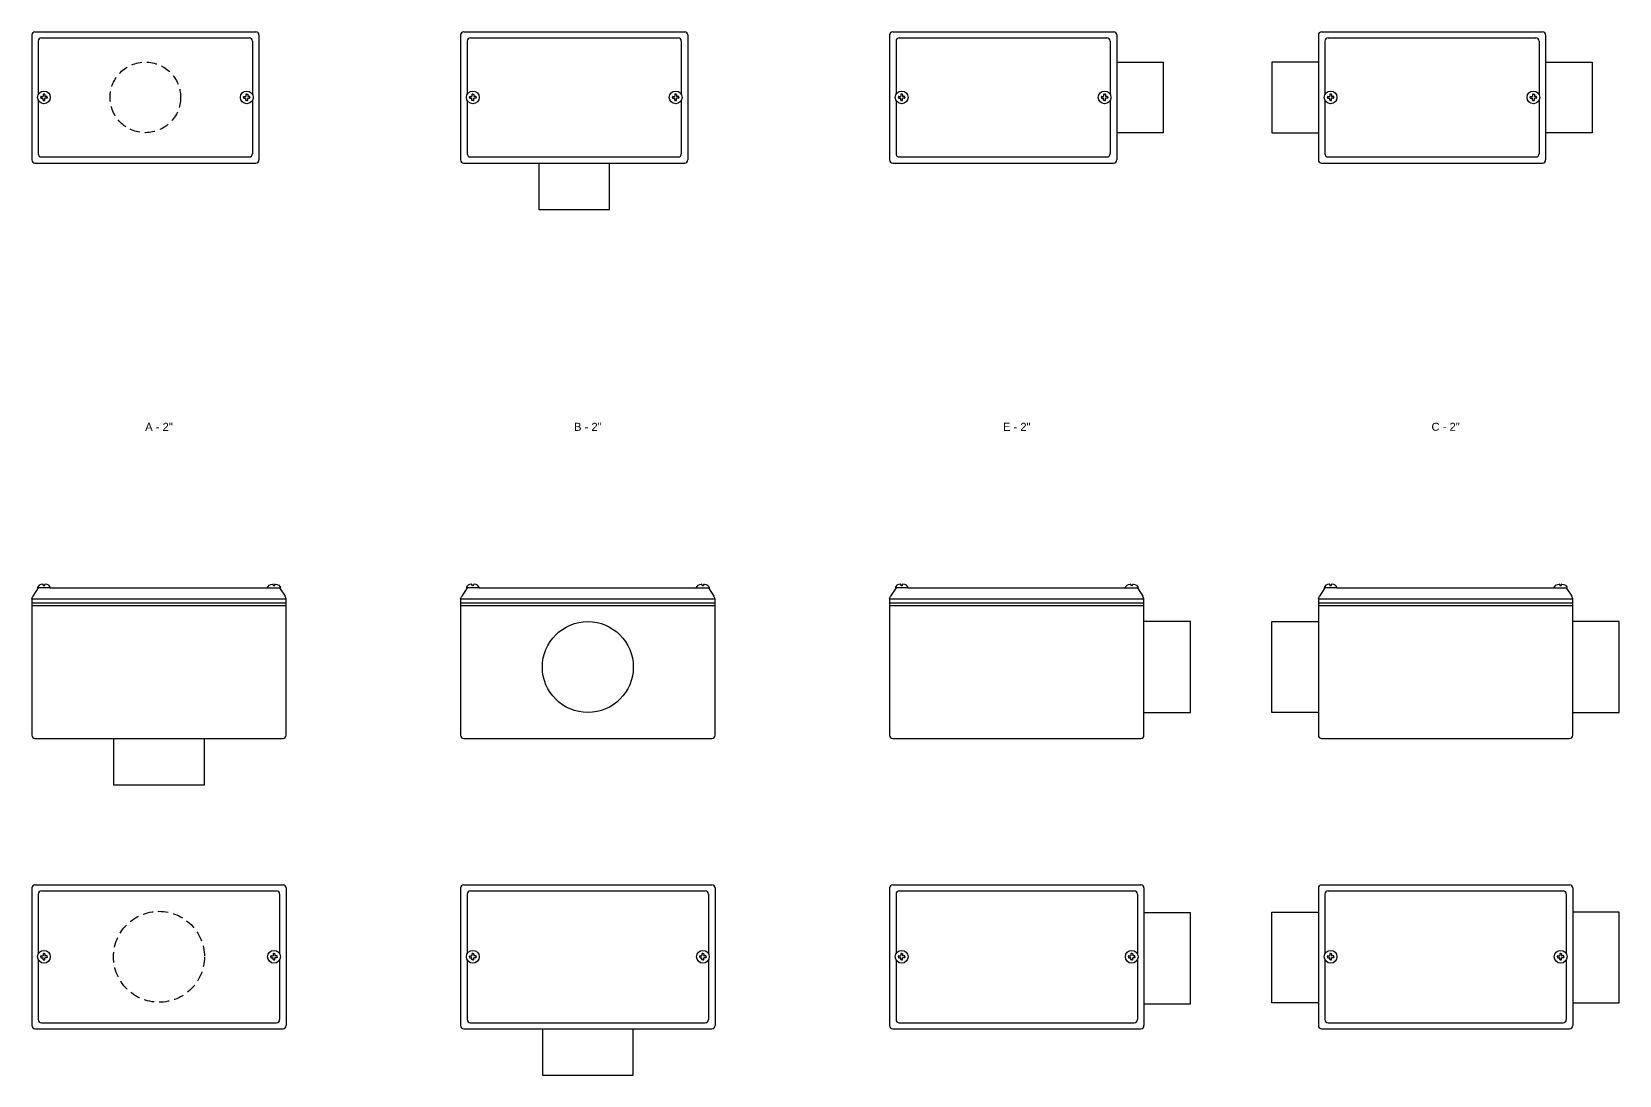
# Model space of a CAD drawing. Header units: millimetres. Extents: x -1637 to 3313, y 823 to 4086.
# Drawn here: x 177 to 1169, y 823 to 1475 of the extents above; entities that cross this region are included whole.
import ezdxf
from ezdxf.enums import TextEntityAlignment as Align

# ---------------------------------------------------------------- set-up
doc = ezdxf.new("R2010")
doc.units = ezdxf.units.MM
doc.linetypes.add('HIDDEN', pattern=[9.525, 6.35, -3.175])
doc.layers.add('CONDULETE', color=8, linetype='Continuous')
doc.layers.add('FURO VASADO', color=251, linetype='HIDDEN')
doc.styles.get("Standard").update_dxf_attribs({"font": 'arial.ttf'})

msp = doc.modelspace()

# ---------------------------------------------------------------- linework, layer by layer
at = {"layer": 'CONDULETE'}
for p, q in [((177.23, 1473.21), (177.23, 1395.21)), ((179.23, 1475.21), (317.23, 1475.21)), ((181.32, 1469.42), (181.32, 1436.08)), ((183.32, 1471.42), (313.13, 1471.42)), ((315.13, 1469.42), (315.13, 1436.08)), ((319.23, 1473.21), (319.23, 1395.21)), ((445.23, 1473.21), (445.23, 1395.21)), ((447.23, 1475.21), (585.23, 1475.21)), ((449.32, 1469.42), (449.32, 1436.08)), ((451.32, 1471.42), (581.13, 1471.42)), ((583.13, 1469.42), (583.13, 1436.08)), ((587.23, 1473.21), (587.23, 1395.21)), ((713.23, 1473.21), (713.23, 1395.21)), ((715.23, 1475.21), (853.23, 1475.21)), ((717.32, 1469.42), (717.32, 1436.08)), ((719.32, 1471.42), (849.13, 1471.42)), ((851.13, 1469.42), (851.13, 1436.08)), ((855.23, 1473.21), (855.23, 1395.21)), ((981.23, 1473.21), (981.23, 1395.21)), ((983.23, 1475.21), (1121.23, 1475.21)), ((985.32, 1469.42), (985.32, 1436.08)), ((987.32, 1471.42), (1117.13, 1471.42)), ((1119.13, 1469.42), (1119.13, 1436.08)), ((1123.23, 1473.21), (1123.23, 1395.21)), ((855.23, 1456.26), (884.23, 1456.26)), ((884.23, 1456.26), (884.23, 1412.16)), ((981.23, 1456.26), (952.23, 1456.26)), ((952.23, 1456.26), (952.23, 1412.16)), ((1123.23, 1456.26), (1152.23, 1456.26)), ((1152.23, 1456.26), (1152.23, 1412.16)), ((181.32, 1432.35), (181.32, 1399.01)), ((182.86, 1434.21), (182.86, 1434.58)), ((182.86, 1434.21), (182.86, 1433.84)), ((183.06, 1434.78), (184.12, 1434.78)), ((183.06, 1433.64), (184.12, 1433.64)), ((184.28, 1436.01), (184.28, 1434.94)), ((184.28, 1432.42), (184.28, 1433.48)), ((184.85, 1436.21), (184.48, 1436.21)), ((184.85, 1432.22), (184.48, 1432.22)), ((184.85, 1436.21), (185.22, 1436.21)), ((184.85, 1432.22), (185.22, 1432.22)), ((185.42, 1436.01), (185.42, 1434.94)), ((185.42, 1432.42), (185.42, 1433.48)), ((186.65, 1434.78), (185.58, 1434.78)), ((186.65, 1433.64), (185.58, 1433.64)), ((186.85, 1434.21), (186.85, 1434.58)), ((186.85, 1434.21), (186.85, 1433.84)), ((309.61, 1434.21), (309.61, 1434.58)), ((309.61, 1434.21), (309.61, 1433.84)), ((309.81, 1434.78), (310.88, 1434.78)), ((309.81, 1433.64), (310.88, 1433.64)), ((311.04, 1436.01), (311.04, 1434.94)), ((311.04, 1432.42), (311.04, 1433.48)), ((311.61, 1436.21), (311.24, 1436.21)), ((311.61, 1432.22), (311.24, 1432.22)), ((311.61, 1436.21), (311.98, 1436.21)), ((311.61, 1432.22), (311.98, 1432.22)), ((312.18, 1436.01), (312.18, 1434.94)), ((312.18, 1432.42), (312.18, 1433.48)), ((313.4, 1434.78), (312.33, 1434.78)), ((313.4, 1433.64), (312.33, 1433.64)), ((313.6, 1434.21), (313.6, 1434.58)), ((313.6, 1434.21), (313.6, 1433.84)), ((315.13, 1432.35), (315.13, 1399.01)), ((449.32, 1432.35), (449.32, 1399.01)), ((450.86, 1434.21), (450.86, 1434.58)), ((450.86, 1434.21), (450.86, 1433.84)), ((451.06, 1434.78), (452.12, 1434.78)), ((451.06, 1433.64), (452.12, 1433.64)), ((452.28, 1436.01), (452.28, 1434.94)), ((452.28, 1432.42), (452.28, 1433.48)), ((452.85, 1436.21), (452.48, 1436.21)), ((452.85, 1432.22), (452.48, 1432.22)), ((452.85, 1436.21), (453.22, 1436.21)), ((452.85, 1432.22), (453.22, 1432.22)), ((453.42, 1436.01), (453.42, 1434.94)), ((453.42, 1432.42), (453.42, 1433.48)), ((454.65, 1434.78), (453.58, 1434.78)), ((454.65, 1433.64), (453.58, 1433.64)), ((454.85, 1434.21), (454.85, 1434.58)), ((454.85, 1434.21), (454.85, 1433.84)), ((577.61, 1434.21), (577.61, 1434.58)), ((577.61, 1434.21), (577.61, 1433.84)), ((577.81, 1434.78), (578.88, 1434.78)), ((577.81, 1433.64), (578.88, 1433.64)), ((579.04, 1436.01), (579.04, 1434.94)), ((579.04, 1432.42), (579.04, 1433.48)), ((579.61, 1436.21), (579.24, 1436.21)), ((579.61, 1432.22), (579.24, 1432.22)), ((579.61, 1436.21), (579.98, 1436.21)), ((579.61, 1432.22), (579.98, 1432.22)), ((580.18, 1436.01), (580.18, 1434.94)), ((580.18, 1432.42), (580.18, 1433.48)), ((581.4, 1434.78), (580.33, 1434.78)), ((581.4, 1433.64), (580.33, 1433.64)), ((581.6, 1434.21), (581.6, 1434.58)), ((581.6, 1434.21), (581.6, 1433.84)), ((583.13, 1432.35), (583.13, 1399.01)), ((717.32, 1432.35), (717.32, 1399.01)), ((718.86, 1434.21), (718.86, 1434.58)), ((718.86, 1434.21), (718.86, 1433.84)), ((719.06, 1434.78), (720.12, 1434.78)), ((719.06, 1433.64), (720.12, 1433.64)), ((720.28, 1436.01), (720.28, 1434.94)), ((720.28, 1432.42), (720.28, 1433.48)), ((720.85, 1436.21), (720.48, 1436.21)), ((720.85, 1432.22), (720.48, 1432.22)), ((720.85, 1436.21), (721.22, 1436.21)), ((720.85, 1432.22), (721.22, 1432.22)), ((721.42, 1436.01), (721.42, 1434.94)), ((721.42, 1432.42), (721.42, 1433.48)), ((722.65, 1434.78), (721.58, 1434.78)), ((722.65, 1433.64), (721.58, 1433.64)), ((722.85, 1434.21), (722.85, 1434.58)), ((722.85, 1434.21), (722.85, 1433.84)), ((845.61, 1434.21), (845.61, 1434.58)), ((845.61, 1434.21), (845.61, 1433.84)), ((845.81, 1434.78), (846.88, 1434.78)), ((845.81, 1433.64), (846.88, 1433.64)), ((847.04, 1436.01), (847.04, 1434.94)), ((847.04, 1432.42), (847.04, 1433.48)), ((847.61, 1436.21), (847.24, 1436.21)), ((847.61, 1432.22), (847.24, 1432.22)), ((847.61, 1436.21), (847.98, 1436.21)), ((847.61, 1432.22), (847.98, 1432.22)), ((848.18, 1436.01), (848.18, 1434.94)), ((848.18, 1432.42), (848.18, 1433.48)), ((849.4, 1434.78), (848.34, 1434.78)), ((849.4, 1433.64), (848.34, 1433.64)), ((849.6, 1434.21), (849.6, 1434.58)), ((849.6, 1434.21), (849.6, 1433.84)), ((851.13, 1432.35), (851.13, 1399.01)), ((985.32, 1432.35), (985.32, 1399.01)), ((986.86, 1434.21), (986.86, 1434.58)), ((986.86, 1434.21), (986.86, 1433.84)), ((987.06, 1434.78), (988.12, 1434.78)), ((987.06, 1433.64), (988.12, 1433.64)), ((988.28, 1436.01), (988.28, 1434.94)), ((988.28, 1432.42), (988.28, 1433.48)), ((988.85, 1436.21), (988.48, 1436.21)), ((988.85, 1432.22), (988.48, 1432.22)), ((988.85, 1436.21), (989.22, 1436.21)), ((988.85, 1432.22), (989.22, 1432.22)), ((989.42, 1436.01), (989.42, 1434.94)), ((989.42, 1432.42), (989.42, 1433.48)), ((990.65, 1434.78), (989.58, 1434.78)), ((990.65, 1433.64), (989.58, 1433.64)), ((990.85, 1434.21), (990.85, 1434.58)), ((990.85, 1434.21), (990.85, 1433.84)), ((1113.61, 1434.21), (1113.61, 1434.58)), ((1113.61, 1434.21), (1113.61, 1433.84)), ((1113.81, 1434.78), (1114.88, 1434.78)), ((1113.81, 1433.64), (1114.88, 1433.64)), ((1115.04, 1436.01), (1115.04, 1434.94)), ((1115.04, 1432.42), (1115.04, 1433.48)), ((1115.61, 1436.21), (1115.24, 1436.21)), ((1115.61, 1432.22), (1115.24, 1432.22)), ((1115.61, 1436.21), (1115.98, 1436.21)), ((1115.61, 1432.22), (1115.98, 1432.22)), ((1116.18, 1436.01), (1116.18, 1434.94)), ((1116.18, 1432.42), (1116.18, 1433.48)), ((1117.4, 1434.78), (1116.34, 1434.78)), ((1117.4, 1433.64), (1116.34, 1433.64)), ((1117.6, 1434.21), (1117.6, 1434.58)), ((1117.6, 1434.21), (1117.6, 1433.84)), ((1119.13, 1432.35), (1119.13, 1399.01)), ((181.32, 1426.35), (181.32, 1399.01)), ((315.13, 1426.35), (315.13, 1399.01)), ((449.32, 1426.35), (449.32, 1399.01)), ((583.13, 1426.35), (583.13, 1399.01)), ((717.32, 1426.35), (717.32, 1399.01)), ((851.13, 1426.35), (851.13, 1399.01)), ((985.32, 1426.35), (985.32, 1399.01)), ((1119.13, 1426.35), (1119.13, 1399.01)), ((884.23, 1412.16), (855.23, 1412.16)), ((952.23, 1412.16), (981.23, 1412.16)), ((1152.23, 1412.16), (1123.23, 1412.16)), ((179.23, 1393.21), (317.23, 1393.21)), ((183.32, 1397.01), (313.13, 1397.01)), ((447.23, 1393.21), (585.23, 1393.21)), ((451.32, 1397.01), (581.13, 1397.01)), ((494.18, 1393.21), (494.18, 1364.21)), ((538.28, 1364.21), (538.28, 1393.21)), ((715.23, 1393.21), (853.23, 1393.21)), ((719.32, 1397.01), (849.13, 1397.01)), ((983.23, 1393.21), (1121.23, 1393.21)), ((987.32, 1397.01), (1117.13, 1397.01)), ((494.18, 1364.21), (538.28, 1364.21)), ((177.23, 1120.92), (177.95, 1122.58)), ((181.32, 1127.79), (177.95, 1122.58)), ((188.62, 1127.79), (181.08, 1127.79)), ((184.33, 1129.42), (184.28, 1129.98)), ((184.85, 1129.24), (184.53, 1129.24)), ((184.85, 1129.24), (185.17, 1129.24)), ((185.37, 1129.42), (185.42, 1129.98)), ((188.62, 1127.79), (324.83, 1127.79)), ((324.83, 1127.79), (332.38, 1127.79)), ((328.09, 1129.42), (328.04, 1129.98)), ((328.61, 1129.24), (328.29, 1129.24)), ((328.61, 1129.24), (328.93, 1129.24)), ((329.12, 1129.42), (329.17, 1129.98)), ((332.13, 1127.79), (335.5, 1122.58)), ((336.23, 1120.92), (335.5, 1122.58)), ((445.23, 1120.92), (445.95, 1122.58)), ((449.32, 1127.79), (445.95, 1122.58)), ((456.62, 1127.79), (449.08, 1127.79)), ((452.33, 1129.42), (452.28, 1129.98)), ((452.85, 1129.24), (452.53, 1129.24)), ((452.85, 1129.24), (453.17, 1129.24)), ((453.37, 1129.42), (453.42, 1129.98)), ((456.62, 1127.79), (592.83, 1127.79)), ((592.83, 1127.79), (600.38, 1127.79)), ((596.09, 1129.42), (596.04, 1129.98)), ((596.61, 1129.24), (596.29, 1129.24)), ((596.61, 1129.24), (596.93, 1129.24)), ((597.13, 1129.42), (597.18, 1129.98)), ((600.13, 1127.79), (603.5, 1122.58)), ((604.23, 1120.92), (603.5, 1122.58)), ((713.23, 1120.92), (713.95, 1122.58)), ((717.32, 1127.79), (713.95, 1122.58)), ((724.63, 1127.79), (717.08, 1127.79)), ((720.33, 1129.42), (720.28, 1129.98)), ((720.85, 1129.24), (720.53, 1129.24)), ((720.85, 1129.24), (721.17, 1129.24)), ((721.37, 1129.42), (721.42, 1129.98)), ((724.63, 1127.79), (860.83, 1127.79)), ((860.83, 1127.79), (868.38, 1127.79)), ((864.09, 1129.42), (864.04, 1129.98)), ((864.61, 1129.24), (864.29, 1129.24)), ((864.61, 1129.24), (864.93, 1129.24)), ((865.13, 1129.42), (865.18, 1129.98)), ((868.13, 1127.79), (871.5, 1122.58)), ((872.23, 1120.92), (871.5, 1122.58)), ((981.23, 1120.92), (981.95, 1122.58)), ((985.33, 1127.79), (981.95, 1122.58)), ((992.63, 1127.79), (985.08, 1127.79)), ((988.33, 1129.42), (988.28, 1129.98)), ((988.85, 1129.24), (988.53, 1129.24)), ((988.85, 1129.24), (989.17, 1129.24)), ((989.37, 1129.42), (989.42, 1129.98)), ((992.63, 1127.79), (1128.83, 1127.79)), ((1128.83, 1127.79), (1136.38, 1127.79)), ((1132.09, 1129.42), (1132.04, 1129.98)), ((1132.61, 1129.24), (1132.29, 1129.24)), ((1132.61, 1129.24), (1132.93, 1129.24)), ((1133.13, 1129.42), (1133.18, 1129.98)), ((1136.13, 1127.79), (1139.51, 1122.58)), ((1140.23, 1120.92), (1139.51, 1122.58)), ((177.23, 1120.92), (177.23, 1035.79)), ((177.23, 1120.92), (336.23, 1120.92)), ((177.23, 1118.45), (336.23, 1118.45)), ((177.23, 1116.79), (336.23, 1116.79)), ((336.23, 1035.79), (336.23, 1120.92)), ((445.23, 1120.92), (445.23, 1035.79)), ((445.23, 1120.92), (604.23, 1120.92)), ((445.23, 1118.45), (604.23, 1118.45)), ((445.23, 1116.79), (604.23, 1116.79)), ((604.23, 1035.79), (604.23, 1120.92)), ((713.23, 1120.92), (713.23, 1035.79)), ((713.23, 1120.92), (872.23, 1120.92)), ((713.23, 1118.45), (872.23, 1118.45)), ((713.23, 1116.79), (872.23, 1116.79)), ((872.23, 1035.79), (872.23, 1120.92)), ((981.23, 1120.92), (981.23, 1035.79)), ((981.23, 1120.92), (1140.23, 1120.92)), ((981.23, 1118.45), (1140.23, 1118.45)), ((981.23, 1116.79), (1140.23, 1116.79)), ((1140.23, 1035.79), (1140.23, 1120.92)), ((901.23, 1106.76), (872.23, 1106.76)), ((901.23, 1049.96), (901.23, 1106.76)), ((952.23, 1049.96), (952.23, 1106.76)), ((952.23, 1106.76), (981.23, 1106.76)), ((1169.23, 1106.76), (1140.23, 1106.76)), ((1169.23, 1049.96), (1169.23, 1106.76)), ((872.23, 1049.96), (901.23, 1049.96)), ((981.23, 1049.96), (952.23, 1049.96)), ((1140.23, 1049.96), (1169.23, 1049.96)), ((179.23, 1033.79), (334.23, 1033.79)), ((228.33, 1033.79), (228.33, 1004.79)), ((285.13, 1004.79), (285.13, 1033.79)), ((447.23, 1033.79), (602.23, 1033.79)), ((715.23, 1033.79), (870.23, 1033.79)), ((983.23, 1033.79), (1138.23, 1033.79)), ((228.33, 1004.79), (285.13, 1004.79)), ((177.23, 940.35), (177.23, 854.35)), ((179.23, 942.35), (334.23, 942.35)), ((181.32, 936.56), (181.32, 899.22)), ((183.32, 938.56), (330.13, 938.56)), ((332.13, 936.56), (332.13, 899.22)), ((336.23, 940.35), (336.23, 854.35)), ((445.23, 940.35), (445.23, 854.35)), ((447.23, 942.35), (602.23, 942.35)), ((449.32, 936.56), (449.32, 899.22)), ((451.32, 938.56), (598.13, 938.56)), ((600.13, 936.56), (600.13, 899.22)), ((604.23, 940.35), (604.23, 854.35)), ((713.23, 940.35), (713.23, 854.35)), ((715.23, 942.35), (870.23, 942.35)), ((717.32, 936.56), (717.32, 899.22)), ((719.32, 938.56), (866.13, 938.56)), ((868.13, 936.56), (868.13, 899.22)), ((872.23, 940.35), (872.23, 854.35)), ((981.23, 940.35), (981.23, 854.35)), ((983.23, 942.35), (1138.23, 942.35)), ((985.33, 936.56), (985.33, 899.22)), ((987.33, 938.56), (1134.13, 938.56)), ((1136.13, 936.56), (1136.13, 899.22)), ((1140.23, 940.35), (1140.23, 854.35)), ((901.23, 924.85), (872.23, 924.85)), ((901.23, 868.05), (901.23, 924.85)), ((952.23, 868.52), (952.23, 925.32)), ((952.23, 925.32), (981.23, 925.32)), ((1169.23, 925.32), (1140.23, 925.32)), ((1169.23, 868.52), (1169.23, 925.32)), ((181.32, 895.49), (181.32, 858.15)), ((182.86, 897.35), (182.86, 897.72)), ((182.86, 897.35), (182.86, 896.98)), ((183.06, 897.92), (184.12, 897.92)), ((183.06, 896.78), (184.12, 896.78)), ((184.28, 899.15), (184.28, 898.08)), ((184.28, 895.56), (184.28, 896.62)), ((184.85, 899.35), (184.48, 899.35)), ((184.85, 895.36), (184.48, 895.36)), ((184.85, 899.35), (185.22, 899.35)), ((184.85, 895.36), (185.22, 895.36)), ((185.42, 899.15), (185.42, 898.08)), ((185.42, 895.56), (185.42, 896.62)), ((186.65, 897.92), (185.58, 897.92)), ((186.65, 896.78), (185.58, 896.78)), ((186.85, 897.35), (186.85, 897.72)), ((186.85, 897.35), (186.85, 896.98)), ((326.61, 897.35), (326.61, 897.72)), ((326.61, 897.35), (326.61, 896.98)), ((326.81, 897.92), (327.88, 897.92)), ((326.81, 896.78), (327.88, 896.78)), ((328.04, 899.15), (328.04, 898.08)), ((328.04, 895.56), (328.04, 896.62)), ((328.61, 899.35), (328.24, 899.35)), ((328.61, 895.36), (328.24, 895.36)), ((328.61, 899.35), (328.98, 899.35)), ((328.61, 895.36), (328.98, 895.36)), ((329.18, 899.15), (329.18, 898.08)), ((329.18, 895.56), (329.18, 896.62)), ((330.4, 897.92), (329.33, 897.92)), ((330.4, 896.78), (329.33, 896.78)), ((330.6, 897.35), (330.6, 897.72)), ((330.6, 897.35), (330.6, 896.98)), ((332.13, 895.49), (332.13, 858.15)), ((332.13, 893.49), (332.13, 858.15)), ((449.32, 895.49), (449.32, 858.15)), ((450.86, 897.35), (450.86, 897.72)), ((450.86, 897.35), (450.86, 896.98)), ((451.06, 897.92), (452.12, 897.92)), ((451.06, 896.78), (452.12, 896.78)), ((452.28, 899.15), (452.28, 898.08)), ((452.28, 895.56), (452.28, 896.62)), ((452.85, 899.35), (452.48, 899.35)), ((452.85, 895.36), (452.48, 895.36)), ((452.85, 899.35), (453.22, 899.35)), ((452.85, 895.36), (453.22, 895.36)), ((453.42, 899.15), (453.42, 898.08)), ((453.42, 895.56), (453.42, 896.62)), ((454.65, 897.92), (453.58, 897.92)), ((454.65, 896.78), (453.58, 896.78)), ((454.85, 897.35), (454.85, 897.72)), ((454.85, 897.35), (454.85, 896.98)), ((594.61, 897.35), (594.61, 897.72)), ((594.61, 897.35), (594.61, 896.98)), ((594.81, 897.92), (595.88, 897.92)), ((594.81, 896.78), (595.88, 896.78)), ((596.04, 899.15), (596.04, 898.08)), ((596.04, 895.56), (596.04, 896.62)), ((596.61, 899.35), (596.24, 899.35)), ((596.61, 895.36), (596.24, 895.36)), ((596.61, 899.35), (596.98, 899.35)), ((596.61, 895.36), (596.98, 895.36)), ((597.18, 899.15), (597.18, 898.08)), ((597.18, 895.56), (597.18, 896.62)), ((598.4, 897.92), (597.34, 897.92)), ((598.4, 896.78), (597.34, 896.78)), ((598.6, 897.35), (598.6, 897.72)), ((598.6, 897.35), (598.6, 896.98)), ((600.13, 895.49), (600.13, 858.15)), ((600.13, 893.49), (600.13, 858.15)), ((717.32, 895.49), (717.32, 858.15)), ((718.86, 897.35), (718.86, 897.72)), ((718.86, 897.35), (718.86, 896.98)), ((719.06, 897.92), (720.12, 897.92)), ((719.06, 896.78), (720.12, 896.78)), ((720.28, 899.15), (720.28, 898.08)), ((720.28, 895.56), (720.28, 896.62)), ((720.85, 899.35), (720.48, 899.35)), ((720.85, 895.36), (720.48, 895.36)), ((720.85, 899.35), (721.22, 899.35)), ((720.85, 895.36), (721.22, 895.36)), ((721.42, 899.15), (721.42, 898.08)), ((721.42, 895.56), (721.42, 896.62)), ((722.65, 897.92), (721.58, 897.92)), ((722.65, 896.78), (721.58, 896.78)), ((722.85, 897.35), (722.85, 897.72)), ((722.85, 897.35), (722.85, 896.98)), ((862.61, 897.35), (862.61, 897.72)), ((862.61, 897.35), (862.61, 896.98)), ((862.81, 897.92), (863.88, 897.92)), ((862.81, 896.78), (863.88, 896.78)), ((864.04, 899.15), (864.04, 898.08)), ((864.04, 895.56), (864.04, 896.62)), ((864.61, 899.35), (864.24, 899.35)), ((864.61, 895.36), (864.24, 895.36)), ((864.61, 899.35), (864.98, 899.35)), ((864.61, 895.36), (864.98, 895.36)), ((865.18, 899.15), (865.18, 898.08)), ((865.18, 895.56), (865.18, 896.62)), ((866.4, 897.92), (865.34, 897.92)), ((866.4, 896.78), (865.34, 896.78)), ((866.6, 897.35), (866.6, 897.72)), ((866.6, 897.35), (866.6, 896.98)), ((868.13, 895.49), (868.13, 858.15)), ((868.13, 893.49), (868.13, 858.15)), ((985.33, 895.49), (985.33, 858.15)), ((986.86, 897.35), (986.86, 897.72)), ((986.86, 897.35), (986.86, 896.98)), ((987.06, 897.92), (988.12, 897.92)), ((987.06, 896.78), (988.12, 896.78)), ((988.28, 899.15), (988.28, 898.08)), ((988.28, 895.56), (988.28, 896.62)), ((988.85, 899.35), (988.48, 899.35)), ((988.85, 895.36), (988.48, 895.36)), ((988.85, 899.35), (989.22, 899.35)), ((988.85, 895.36), (989.22, 895.36)), ((989.42, 899.15), (989.42, 898.08)), ((989.42, 895.56), (989.42, 896.62)), ((990.65, 897.92), (989.58, 897.92)), ((990.65, 896.78), (989.58, 896.78)), ((990.85, 897.35), (990.85, 897.72)), ((990.85, 897.35), (990.85, 896.98)), ((1130.61, 897.35), (1130.61, 897.72)), ((1130.61, 897.35), (1130.61, 896.98)), ((1130.81, 897.92), (1131.88, 897.92)), ((1130.81, 896.78), (1131.88, 896.78)), ((1132.04, 899.15), (1132.04, 898.08)), ((1132.04, 895.56), (1132.04, 896.62)), ((1132.61, 899.35), (1132.24, 899.35)), ((1132.61, 895.36), (1132.24, 895.36)), ((1132.61, 899.35), (1132.98, 899.35)), ((1132.61, 895.36), (1132.98, 895.36)), ((1133.18, 899.15), (1133.18, 898.08)), ((1133.18, 895.56), (1133.18, 896.62)), ((1134.4, 897.92), (1133.34, 897.92)), ((1134.4, 896.78), (1133.34, 896.78)), ((1134.6, 897.35), (1134.6, 897.72)), ((1134.6, 897.35), (1134.6, 896.98)), ((1136.13, 895.49), (1136.13, 858.15)), ((1136.13, 893.49), (1136.13, 858.15)), ((872.23, 868.05), (901.23, 868.05)), ((981.23, 868.52), (952.23, 868.52)), ((1140.23, 868.52), (1169.23, 868.52)), ((183.32, 856.15), (330.13, 856.15)), ((451.32, 856.15), (598.13, 856.15)), ((719.32, 856.15), (866.13, 856.15)), ((987.33, 856.15), (1134.13, 856.15)), ((179.23, 852.35), (334.23, 852.35)), ((447.23, 852.35), (602.23, 852.35)), ((496.33, 852.35), (496.33, 823.35)), ((553.13, 823.35), (553.13, 852.35)), ((715.23, 852.35), (870.23, 852.35)), ((983.23, 852.35), (1138.23, 852.35)), ((496.33, 823.35), (553.13, 823.35))]:
    msp.add_line(p, q, dxfattribs=at)
for centre, radius in [((184.85, 1434.21), 3.99), ((311.61, 1434.21), 3.99), ((452.85, 1434.21), 3.99), ((579.61, 1434.21), 3.99), ((720.85, 1434.21), 3.99), ((847.61, 1434.21), 3.99), ((988.85, 1434.21), 3.99), ((1115.61, 1434.21), 3.99), ((524.73, 1078.36), 28.4), ((184.85, 897.35), 3.99), ((328.61, 897.35), 3.99), ((452.85, 897.35), 3.99), ((596.61, 897.35), 3.99), ((720.85, 897.35), 3.99), ((864.61, 897.35), 3.99), ((988.85, 897.35), 3.99), ((1132.61, 897.35), 3.99)]:
    msp.add_circle(centre, radius, dxfattribs=at)
for centre, radius, start, end in [((179.23, 1473.21), 2, 90, 180), ((183.32, 1469.42), 2, 90, 180), ((313.13, 1469.42), 2, 0, 90), ((317.23, 1473.21), 2, 0, 90), ((447.23, 1473.21), 2, 90, 180), ((451.32, 1469.42), 2, 90, 180), ((581.13, 1469.42), 2, 0, 90), ((585.23, 1473.21), 2, 0, 90), ((715.23, 1473.21), 2, 90, 180), ((719.32, 1469.42), 2, 90, 180), ((849.13, 1469.42), 2, 0, 90), ((853.23, 1473.21), 2, 0, 90), ((983.23, 1473.21), 2, 90, 180), ((987.32, 1469.42), 2, 90, 180), ((1117.13, 1469.42), 2, 0, 90), ((1121.23, 1473.21), 2, 0, 90), ((183.06, 1434.58), 0.2, 90, 180), ((183.06, 1433.84), 0.2, 180, 270), ((184.12, 1434.94), 0.16, 270, 0), ((184.12, 1433.48), 0.16, 0, 90), ((184.48, 1436.01), 0.2, 90, 180), ((184.48, 1432.42), 0.2, 180, 270), ((185.22, 1436.01), 0.2, 0, 90), ((185.22, 1432.42), 0.2, 270, 0), ((185.58, 1434.94), 0.16, 180, 270), ((185.58, 1433.48), 0.16, 90, 180), ((186.65, 1434.58), 0.2, 0, 90), ((186.65, 1433.84), 0.2, 270, 0), ((309.81, 1434.58), 0.2, 90, 180), ((309.81, 1433.84), 0.2, 180, 270), ((310.88, 1434.94), 0.16, 270, 0), ((310.88, 1433.48), 0.16, 0, 90), ((311.24, 1436.01), 0.2, 90, 180), ((311.24, 1432.42), 0.2, 180, 270), ((311.98, 1436.01), 0.2, 0, 90), ((311.98, 1432.42), 0.2, 270, 0), ((312.33, 1434.94), 0.16, 180, 270), ((312.33, 1433.48), 0.16, 90, 180), ((313.4, 1434.58), 0.2, 0, 90), ((313.4, 1433.84), 0.2, 270, 0), ((451.06, 1434.58), 0.2, 90, 180), ((451.06, 1433.84), 0.2, 180, 270), ((452.12, 1434.94), 0.16, 270, 0), ((452.12, 1433.48), 0.16, 0, 90), ((452.48, 1436.01), 0.2, 90, 180), ((452.48, 1432.42), 0.2, 180, 270), ((453.22, 1436.01), 0.2, 0, 90), ((453.22, 1432.42), 0.2, 270, 0), ((453.58, 1434.94), 0.16, 180, 270), ((453.58, 1433.48), 0.16, 90, 180), ((454.65, 1434.58), 0.2, 0, 90), ((454.65, 1433.84), 0.2, 270, 0), ((577.81, 1434.58), 0.2, 90, 180), ((577.81, 1433.84), 0.2, 180, 270), ((578.88, 1434.94), 0.16, 270, 0), ((578.88, 1433.48), 0.16, 0, 90), ((579.24, 1436.01), 0.2, 90, 180), ((579.24, 1432.42), 0.2, 180, 270), ((579.98, 1436.01), 0.2, 0, 90), ((579.98, 1432.42), 0.2, 270, 0), ((580.33, 1434.94), 0.16, 180, 270), ((580.33, 1433.48), 0.16, 90, 180), ((581.4, 1434.58), 0.2, 0, 90), ((581.4, 1433.84), 0.2, 270, 0), ((719.06, 1434.58), 0.2, 90, 180), ((719.06, 1433.84), 0.2, 180, 270), ((720.12, 1434.94), 0.16, 270, 0), ((720.12, 1433.48), 0.16, 0, 90), ((720.48, 1436.01), 0.2, 90, 180), ((720.48, 1432.42), 0.2, 180, 270), ((721.22, 1436.01), 0.2, 0, 90), ((721.22, 1432.42), 0.2, 270, 0), ((721.58, 1434.94), 0.16, 180, 270), ((721.58, 1433.48), 0.16, 90, 180), ((722.65, 1434.58), 0.2, 0, 90), ((722.65, 1433.84), 0.2, 270, 0), ((845.81, 1434.58), 0.2, 90, 180), ((845.81, 1433.84), 0.2, 180, 270), ((846.88, 1434.94), 0.16, 270, 0), ((846.88, 1433.48), 0.16, 0, 90), ((847.24, 1436.01), 0.2, 90, 180), ((847.24, 1432.42), 0.2, 180, 270), ((847.98, 1436.01), 0.2, 0, 90), ((847.98, 1432.42), 0.2, 270, 0), ((848.34, 1434.94), 0.16, 180, 270), ((848.34, 1433.48), 0.16, 90, 180), ((849.4, 1434.58), 0.2, 0, 90), ((849.4, 1433.84), 0.2, 270, 0), ((987.06, 1434.58), 0.2, 90, 180), ((987.06, 1433.84), 0.2, 180, 270), ((988.12, 1434.94), 0.16, 270, 0), ((988.12, 1433.48), 0.16, 0, 90), ((988.48, 1436.01), 0.2, 90, 180), ((988.48, 1432.42), 0.2, 180, 270), ((989.22, 1436.01), 0.2, 0, 90), ((989.22, 1432.42), 0.2, 270, 0), ((989.58, 1434.94), 0.16, 180, 270), ((989.58, 1433.48), 0.16, 90, 180), ((990.65, 1434.58), 0.2, 0, 90), ((990.65, 1433.84), 0.2, 270, 0), ((1113.81, 1434.58), 0.2, 90, 180), ((1113.81, 1433.84), 0.2, 180, 270), ((1114.88, 1434.94), 0.16, 270, 0), ((1114.88, 1433.48), 0.16, 0, 90), ((1115.24, 1436.01), 0.2, 90, 180), ((1115.24, 1432.42), 0.2, 180, 270), ((1115.98, 1436.01), 0.2, 0, 90), ((1115.98, 1432.42), 0.2, 270, 0), ((1116.34, 1434.94), 0.16, 180, 270), ((1116.34, 1433.48), 0.16, 90, 180), ((1117.4, 1434.58), 0.2, 0, 90), ((1117.4, 1433.84), 0.2, 270, 0), ((183.32, 1399.01), 2, 180, 270), ((313.13, 1399.01), 2, 270, 0), ((451.32, 1399.01), 2, 180, 270), ((581.13, 1399.01), 2, 270, 0), ((719.32, 1399.01), 2, 180, 270), ((849.13, 1399.01), 2, 270, 0), ((987.32, 1399.01), 2, 180, 270), ((1117.13, 1399.01), 2, 270, 0), ((179.23, 1395.21), 2, 180, 270), ((317.23, 1395.21), 2, 270, 0), ((447.23, 1395.21), 2, 180, 270), ((585.23, 1395.21), 2, 270, 0), ((715.23, 1395.21), 2, 180, 270), ((853.23, 1395.21), 2, 270, 0), ((983.23, 1395.21), 2, 180, 270), ((1121.23, 1395.21), 2, 270, 0), ((181.08, 1127.99), 0.2, 170.96153, 270), ((184.08, 1129.96), 0.2, 5.15271, 97.00038), ((184.53, 1129.44), 0.2, 185.15271, 270), ((185.17, 1129.44), 0.2, 270, 354.84729), ((185.62, 1129.96), 0.2, 82.99962, 174.84729), ((188.62, 1127.99), 0.2, 270, 9.03847), ((324.83, 1127.99), 0.2, 170.96153, 270), ((327.84, 1129.96), 0.2, 5.15271, 97.00038), ((328.29, 1129.44), 0.2, 185.15271, 270), ((328.93, 1129.44), 0.2, 270, 354.84729), ((329.37, 1129.96), 0.2, 82.99962, 174.84729), ((332.38, 1127.99), 0.2, 270, 9.03847), ((449.08, 1127.99), 0.2, 170.96153, 270), ((452.08, 1129.96), 0.2, 5.15271, 97.00038), ((452.53, 1129.44), 0.2, 185.15271, 270), ((453.17, 1129.44), 0.2, 270, 354.84729), ((453.62, 1129.96), 0.2, 82.99962, 174.84729), ((456.62, 1127.99), 0.2, 270, 9.03847), ((592.83, 1127.99), 0.2, 170.96153, 270), ((595.84, 1129.96), 0.2, 5.15271, 97.00038), ((596.29, 1129.44), 0.2, 185.15271, 270), ((596.93, 1129.44), 0.2, 270, 354.84729), ((597.37, 1129.96), 0.2, 82.99962, 174.84729), ((600.38, 1127.99), 0.2, 270, 9.03847), ((717.08, 1127.99), 0.2, 170.96153, 270), ((720.08, 1129.96), 0.2, 5.15271, 97.00038), ((720.53, 1129.44), 0.2, 185.15271, 270), ((721.17, 1129.44), 0.2, 270, 354.84729), ((721.62, 1129.96), 0.2, 82.99962, 174.84729), ((724.63, 1127.99), 0.2, 270, 9.03847), ((860.83, 1127.99), 0.2, 170.96153, 270), ((863.84, 1129.96), 0.2, 5.15271, 97.00038), ((864.29, 1129.44), 0.2, 185.15271, 270), ((864.93, 1129.44), 0.2, 270, 354.84729), ((865.38, 1129.96), 0.2, 82.99962, 174.84729), ((868.38, 1127.99), 0.2, 270, 9.03847), ((985.08, 1127.99), 0.2, 170.96153, 270), ((988.08, 1129.96), 0.2, 5.15271, 97.00038), ((988.53, 1129.44), 0.2, 185.15271, 270), ((989.17, 1129.44), 0.2, 270, 354.84729), ((989.62, 1129.96), 0.2, 82.99962, 174.84729), ((992.63, 1127.99), 0.2, 270, 9.03847), ((1128.83, 1127.99), 0.2, 170.96153, 270), ((1131.84, 1129.96), 0.2, 5.15271, 97.00038), ((1132.29, 1129.44), 0.2, 185.15271, 270), ((1132.93, 1129.44), 0.2, 270, 354.84729), ((1133.38, 1129.96), 0.2, 82.99962, 174.84729), ((1136.38, 1127.99), 0.2, 270, 9.03847), ((179.23, 1035.79), 2, 180, 270), ((334.23, 1035.79), 2, 270, 0), ((447.23, 1035.79), 2, 180, 270), ((602.23, 1035.79), 2, 270, 0), ((715.23, 1035.79), 2, 180, 270), ((870.23, 1035.79), 2, 270, 0), ((983.23, 1035.79), 2, 180, 270), ((1138.23, 1035.79), 2, 270, 0), ((179.23, 940.35), 2, 90, 180), ((183.32, 936.56), 2, 90, 180), ((330.13, 936.56), 2, 0, 90), ((334.23, 940.35), 2, 0, 90), ((447.23, 940.35), 2, 90, 180), ((451.32, 936.56), 2, 90, 180), ((598.13, 936.56), 2, 0, 90), ((602.23, 940.35), 2, 0, 90), ((715.23, 940.35), 2, 90, 180), ((719.32, 936.56), 2, 90, 180), ((866.13, 936.56), 2, 0, 90), ((870.23, 940.35), 2, 0, 90), ((983.23, 940.35), 2, 90, 180), ((987.33, 936.56), 2, 90, 180), ((1134.13, 936.56), 2, 0, 90), ((1138.23, 940.35), 2, 0, 90), ((183.06, 897.72), 0.2, 90, 180), ((183.06, 896.98), 0.2, 180, 270), ((184.12, 898.08), 0.16, 270, 0), ((184.12, 896.62), 0.16, 0, 90), ((184.48, 899.15), 0.2, 90, 180), ((184.48, 895.56), 0.2, 180, 270), ((185.22, 899.15), 0.2, 0, 90), ((185.22, 895.56), 0.2, 270, 0), ((185.58, 898.08), 0.16, 180, 270), ((185.58, 896.62), 0.16, 90, 180), ((186.65, 897.72), 0.2, 0, 90), ((186.65, 896.98), 0.2, 270, 0), ((326.81, 897.72), 0.2, 90, 180), ((326.81, 896.98), 0.2, 180, 270), ((327.88, 898.08), 0.16, 270, 0), ((327.88, 896.62), 0.16, 0, 90), ((328.24, 899.15), 0.2, 90, 180), ((328.24, 895.56), 0.2, 180, 270), ((328.98, 899.15), 0.2, 0, 90), ((328.98, 895.56), 0.2, 270, 0), ((329.33, 898.08), 0.16, 180, 270), ((329.33, 896.62), 0.16, 90, 180), ((330.4, 897.72), 0.2, 0, 90), ((330.4, 896.98), 0.2, 270, 0), ((451.06, 897.72), 0.2, 90, 180), ((451.06, 896.98), 0.2, 180, 270), ((452.12, 898.08), 0.16, 270, 0), ((452.12, 896.62), 0.16, 0, 90), ((452.48, 899.15), 0.2, 90, 180), ((452.48, 895.56), 0.2, 180, 270), ((453.22, 899.15), 0.2, 0, 90), ((453.22, 895.56), 0.2, 270, 0), ((453.58, 898.08), 0.16, 180, 270), ((453.58, 896.62), 0.16, 90, 180), ((454.65, 897.72), 0.2, 0, 90), ((454.65, 896.98), 0.2, 270, 0), ((594.81, 897.72), 0.2, 90, 180), ((594.81, 896.98), 0.2, 180, 270), ((595.88, 898.08), 0.16, 270, 0), ((595.88, 896.62), 0.16, 0, 90), ((596.24, 899.15), 0.2, 90, 180), ((596.24, 895.56), 0.2, 180, 270), ((596.98, 899.15), 0.2, 0, 90), ((596.98, 895.56), 0.2, 270, 0), ((597.34, 898.08), 0.16, 180, 270), ((597.34, 896.62), 0.16, 90, 180), ((598.4, 897.72), 0.2, 0, 90), ((598.4, 896.98), 0.2, 270, 0), ((719.06, 897.72), 0.2, 90, 180), ((719.06, 896.98), 0.2, 180, 270), ((720.12, 898.08), 0.16, 270, 0), ((720.12, 896.62), 0.16, 0, 90), ((720.48, 899.15), 0.2, 90, 180), ((720.48, 895.56), 0.2, 180, 270), ((721.22, 899.15), 0.2, 0, 90), ((721.22, 895.56), 0.2, 270, 0), ((721.58, 898.08), 0.16, 180, 270), ((721.58, 896.62), 0.16, 90, 180), ((722.65, 897.72), 0.2, 0, 90), ((722.65, 896.98), 0.2, 270, 0), ((862.81, 897.72), 0.2, 90, 180), ((862.81, 896.98), 0.2, 180, 270), ((863.88, 898.08), 0.16, 270, 0), ((863.88, 896.62), 0.16, 0, 90), ((864.24, 899.15), 0.2, 90, 180), ((864.24, 895.56), 0.2, 180, 270), ((864.98, 899.15), 0.2, 0, 90), ((864.98, 895.56), 0.2, 270, 0), ((865.34, 898.08), 0.16, 180, 270), ((865.34, 896.62), 0.16, 90, 180), ((866.4, 897.72), 0.2, 0, 90), ((866.4, 896.98), 0.2, 270, 0), ((987.06, 897.72), 0.2, 90, 180), ((987.06, 896.98), 0.2, 180, 270), ((988.12, 898.08), 0.16, 270, 0), ((988.12, 896.62), 0.16, 0, 90), ((988.48, 899.15), 0.2, 90, 180), ((988.48, 895.56), 0.2, 180, 270), ((989.22, 899.15), 0.2, 0, 90), ((989.22, 895.56), 0.2, 270, 0), ((989.58, 898.08), 0.16, 180, 270), ((989.58, 896.62), 0.16, 90, 180), ((990.65, 897.72), 0.2, 0, 90), ((990.65, 896.98), 0.2, 270, 0), ((1130.81, 897.72), 0.2, 90, 180), ((1130.81, 896.98), 0.2, 180, 270), ((1131.88, 898.08), 0.16, 270, 0), ((1131.88, 896.62), 0.16, 0, 90), ((1132.24, 899.15), 0.2, 90, 180), ((1132.24, 895.56), 0.2, 180, 270), ((1132.98, 899.15), 0.2, 0, 90), ((1132.98, 895.56), 0.2, 270, 0), ((1133.34, 898.08), 0.16, 180, 270), ((1133.34, 896.62), 0.16, 90, 180), ((1134.4, 897.72), 0.2, 0, 90), ((1134.4, 896.98), 0.2, 270, 0), ((179.23, 854.35), 2, 180, 270), ((183.32, 858.15), 2, 180, 270), ((330.13, 858.15), 2, 270, 0), ((334.23, 854.35), 2, 270, 0), ((447.23, 854.35), 2, 180, 270), ((451.32, 858.15), 2, 180, 270), ((598.13, 858.15), 2, 270, 0), ((602.23, 854.35), 2, 270, 0), ((715.23, 854.35), 2, 180, 270), ((719.32, 858.15), 2, 180, 270), ((866.13, 858.15), 2, 270, 0), ((870.23, 854.35), 2, 270, 0), ((983.23, 854.35), 2, 180, 270), ((987.33, 858.15), 2, 180, 270), ((1134.13, 858.15), 2, 270, 0), ((1138.23, 854.35), 2, 270, 0)]:
    msp.add_arc(centre, radius, start, end, dxfattribs=at)
for centre, start_param, end_param in [((184.85, 1127.79), 1.770953, 3.045608), ((184.85, 1127.79), 0.095985, 1.37064), ((452.85, 1127.79), 1.770953, 3.045608), ((452.85, 1127.79), 0.095985, 1.37064), ((720.85, 1127.79), 1.770953, 3.045608), ((720.85, 1127.79), 0.095985, 1.37064), ((988.85, 1127.79), 1.770953, 3.045608), ((988.85, 1127.79), 0.095985, 1.37064)]:
    msp.add_ellipse(centre, major_axis=(3.99, 0), ratio=0.605263, start_param=start_param, end_param=end_param, dxfattribs=at)
at = {"layer": 'CONDULETE', "extrusion": (0, 0, -1)}
for centre, start_param, end_param in [((328.61, 1127.79), 0.095985, 1.37064), ((328.61, 1127.79), 1.770953, 3.045608), ((596.61, 1127.79), 0.095985, 1.37064), ((596.61, 1127.79), 1.770953, 3.045608), ((864.61, 1127.79), 0.095985, 1.37064), ((864.61, 1127.79), 1.770953, 3.045608), ((1132.61, 1127.79), 0.095985, 1.37064), ((1132.61, 1127.79), 1.770953, 3.045608)]:
    msp.add_ellipse(centre, major_axis=(-3.99, 0), ratio=0.605263, start_param=start_param, end_param=end_param, dxfattribs=at)
at = {"layer": 'FURO VASADO', "linetype": 'HIDDEN'}
for centre, radius in [((248.23, 1434.21), 22.05), ((256.73, 897.35), 28.4)]:
    msp.add_circle(centre, radius, dxfattribs=at)

# ---------------------------------------------------------------- texts
at = {"color": 1}
for s, p in [('A - 2"', (256.73, 1228.45)), ('B - 2"', (524.73, 1228.45)), ('E - 2"', (792.73, 1228.45)), ('C - 2"', (1060.73, 1228.45))]:
    msp.add_text(s, height=5, dxfattribs=at).set_placement(p, align=Align.MIDDLE)

doc.saveas('drawing.dxf')
